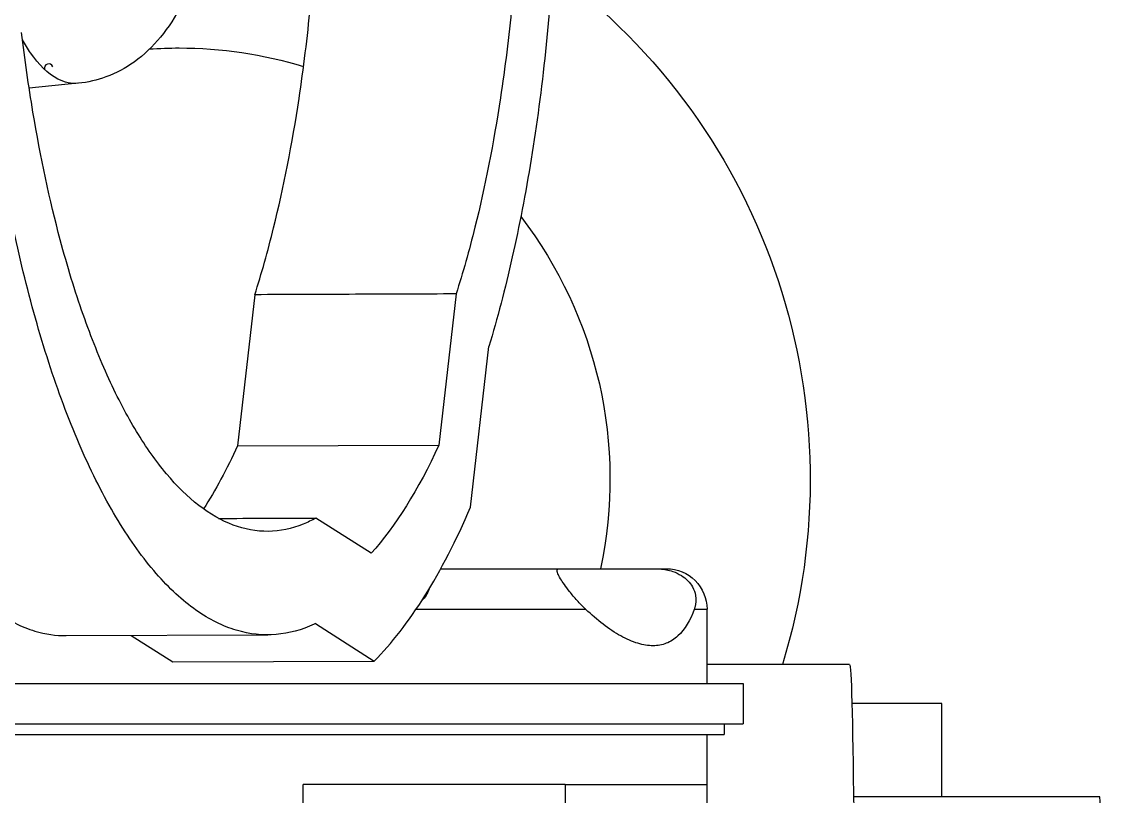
# Model space of a CAD drawing. Header units: millimetres. Extents: x 48717 to 75522, y 76128 to 88842.
# Drawn here: x 57371.9 to 57497.4, y 81628.8 to 81718.6 of the extents above; entities that cross this region are included whole.
import ezdxf

# ---------------------------------------------------------------- set-up
doc = ezdxf.new("R2010")
doc.units = ezdxf.units.MM
doc.layers.add('Top (Plan) View2-DV20-S1B-001a', color=140, linetype='Continuous')
doc.layers.add('Top (Plan) View2-DV20-S1B-002a', color=140, linetype='Continuous')

# ---------------------------------------------------------------- blocks, each defined once
blk = doc.blocks.new('*U751')
at = {"layer": 'Top (Plan) View2-DV20-S1B-002a', "color": 0, "linetype": 'ByBlock', "lineweight": -2}
for p, q in [((57378.4, 81711.42), (57372.74, 81710.86)), ((57398.92, 81686.91), (57396.91, 81669.38)), ((57422.28, 81687), (57420.28, 81669.47)), ((57423.96, 81662.3), (57426.09, 81680.91)), ((57396.91, 81669.38), (57420.28, 81669.47)), ((57412.43, 81656.94), (57406.01, 81661.02)), ((57405.95, 81648.78), (57412.77, 81644.45)), ((57377.05, 81647.39), (57400.42, 81647.48)), ((57384.59, 81647.42), (57389.41, 81644.36)), ((57389.41, 81644.36), (57412.77, 81644.45))]:
    blk.add_line(p, q, dxfattribs=at)
at = {"layer": 'Top (Plan) View2-DV20-S1B-002a', "color": 0, "linetype": 'ByBlock', "lineweight": -2, "extrusion": (0, 0, -1)}
for centre, end_param in [((57408.25, 81702.85), -0.536335), ((57384.89, 81702.76), -0.722772)]:
    blk.add_ellipse(centre, major_axis=(-7.38, -51.66), ratio=0.398437, start_param=-0.926464, end_param=end_param, dxfattribs=at)
at = {"layer": 'Top (Plan) View2-DV20-S1B-002a', "color": 0, "linetype": 'ByBlock', "lineweight": -2}
for points, knots in [([(57424.04, 81791.62), (57424.59, 81789.51), (57425.1, 81787.32), (57426.27, 81781.76), (57426.89, 81778.32), (57428.48, 81767.73), (57429.18, 81760.34), (57429.6, 81751.22), (57429.66, 81749.39), (57429.79, 81743.97), (57429.79, 81740.42), (57429.66, 81735.01), (57429.6, 81733.19), (57429.34, 81727.72), (57429.09, 81724.07), (57428.39, 81716.82), (57427.95, 81713.23), (57426.62, 81704.48), (57425.63, 81699.43), (57423.79, 81692.03), (57423.06, 81689.44), (57422.28, 81687)], [1.640429, 1.640429, 1.640429, 1.640429, 1.975955, 1.975955, 2.469944, 2.469944, 3.457922, 3.457922, 3.704916, 3.704916, 4.198905, 4.198905, 4.445899, 4.445899, 4.939888, 4.939888, 5.433877, 5.433877, 6.17486, 6.17486, 6.602891, 6.602891, 6.602891, 6.602891]), ([(57429.13, 81791.62), (57429.81, 81788.47), (57430.43, 81785.15), (57431.63, 81777.69), (57432.19, 81773.49), (57433.1, 81764.82), (57433.45, 81760.36), (57433.92, 81751.29), (57434.04, 81746.68), (57434.04, 81737.49), (57433.92, 81732.89), (57433.45, 81723.85), (57433.1, 81719.4), (57432.19, 81710.78), (57431.63, 81706.61), (57430.34, 81698.65), (57429.6, 81694.85), (57427.96, 81687.58), (57427.05, 81684.12), (57426.09, 81680.91)], [-3.495986, -3.495986, -3.495986, -3.495986, -3.242728, -3.242728, -2.947935, -2.947935, -2.653141, -2.653141, -2.358348, -2.358348, -2.063554, -2.063554, -1.768761, -1.768761, -1.473967, -1.473967, -1.179174, -1.179174, -0.873245, -0.873245, -0.873245, -0.873245]), ([(57394.58, 81736.96), (57394.48, 81735.67), (57394.33, 81734.4), (57393.93, 81731.63), (57393.65, 81730.13), (57392.97, 81727.22), (57392.56, 81725.79), (57391.6, 81723.04), (57391.04, 81721.71), (57389.7, 81719.14), (57388.91, 81717.9), (57387.1, 81715.7), (57386.08, 81714.71), (57383.92, 81713.18), (57382.83, 81712.58), (57380.63, 81711.78), (57379.54, 81711.52), (57378.46, 81711.42)], [5.770367, 5.770367, 5.770367, 5.770367, 9.709688, 9.709688, 14.605163, 14.605163, 19.674233, 19.674233, 24.935585, 24.935585, 30.464592, 30.464592, 35.648241, 35.648241, 40.026371, 40.026371, 43.812571, 43.812571, 43.812571, 43.812571]), ([(57398.92, 81686.91), (57399.7, 81689.35), (57400.43, 81691.94), (57402.27, 81699.34), (57403.26, 81704.39), (57404.58, 81713.14), (57405.02, 81716.73), (57405.72, 81723.92), (57405.97, 81727.53), (57406.14, 81731.12)], [-6.602891, -6.602891, -6.602891, -6.602891, -6.17486, -6.17486, -5.433877, -5.433877, -4.939888, -4.939888, -4.453245, -4.453245, -4.453245, -4.453245]), ([(57406.01, 81661.02), (57405.52, 81660.75), (57405.04, 81660.52), (57403.2, 81659.78), (57401.84, 81659.5), (57399.11, 81659.46), (57397.74, 81659.71), (57393.7, 81661.22), (57391.08, 81663.27), (57388.06, 81666.88), (57387.47, 81667.66), (57385.74, 81670.1), (57384.64, 81671.91), (57383.03, 81674.96), (57382.5, 81676.04), (57380.95, 81679.44), (57379.95, 81681.92), (57378.06, 81687.31), (57377.17, 81690.2), (57375.12, 81697.87), (57374.05, 81702.85), (57372.68, 81711.09), (57372.24, 81714.18), (57371.87, 81717.31)], [1.300813, 1.300813, 1.300813, 1.300813, 1.481966, 1.481966, 1.975955, 1.975955, 2.469944, 2.469944, 3.457922, 3.457922, 3.704916, 3.704916, 4.198905, 4.198905, 4.445899, 4.445899, 4.939888, 4.939888, 5.433877, 5.433877, 6.17486, 6.17486, 6.602891, 6.602891, 6.602891, 6.602891]), ([(57378.46, 81711.42), (57377.64, 81711.34), (57375.6, 81711.79), (57373.46, 81713.97), (57372.28, 81715.91), (57371.97, 81716.46)], [0.2373309, 0.2373309, 0.2373309, 0.2373309, 0.2708333, 0.3229167, 0.3412473, 0.3412473, 0.3412473, 0.3412473]), ([(57405.95, 81648.78), (57405.9, 81648.75), (57405.85, 81648.73), (57404.37, 81648.05), (57402.89, 81647.65), (57399.87, 81647.39), (57398.33, 81647.55), (57395.22, 81648.48), (57393.65, 81649.25), (57390.53, 81651.45), (57388.98, 81652.87), (57385.96, 81656.34), (57384.48, 81658.39), (57381.65, 81663.06), (57380.29, 81665.68), (57377.73, 81671.42), (57376.53, 81674.53), (57374.32, 81681.12), (57373.31, 81684.59), (57371.49, 81691.79), (57370.69, 81695.51), (57369.25, 81703.2), (57368.64, 81707.18), (57368.12, 81711.15)], [-3.843407, -3.843407, -3.843407, -3.843407, -3.832315, -3.832315, -3.537522, -3.537522, -3.242728, -3.242728, -2.947935, -2.947935, -2.653141, -2.653141, -2.358348, -2.358348, -2.063554, -2.063554, -1.768761, -1.768761, -1.473967, -1.473967, -1.179174, -1.179174, -0.873245, -0.873245, -0.873245, -0.873245]), ([(57422.28, 81687), (57418.39, 81686.98), (57414.5, 81686.97), (57406.71, 81686.94), (57402.81, 81686.92), (57398.92, 81686.91)], [0, 0, 0, 0, 1.25, 1.25, 2.5, 2.5, 2.5, 2.5]), ([(57412.77, 81644.45), (57414.8, 81646.47), (57416.77, 81649.01), (57420.52, 81654.98), (57422.3, 81658.44), (57423.96, 81662.3)], [-3.64303, -3.64303, -3.64303, -3.64303, -1.821515, -1.821515, 0, 0, 0, 0]), ([(57363.2, 81655.59), (57363.5, 81655.22), (57363.8, 81654.86), (57365.62, 81652.78), (57367.17, 81651.36), (57370.28, 81649.17), (57371.85, 81648.39), (57374.64, 81647.56), (57375.85, 81647.38), (57377.05, 81647.39)], [2.5941271, 2.5941271, 2.5941271, 2.5941271, 2.6531414, 2.6531414, 2.9479349, 2.9479349, 3.2427284, 3.2427284, 3.4752245, 3.4752245, 3.4752245, 3.4752245])]:
    blk.add_open_spline(points, degree=3, knots=knots, dxfattribs=at)
blk.add_open_spline([(57394.72, 81660.98), (57398.49, 81660.99), (57402.25, 81661.01), (57406.01, 81661.02)], degree=3, dxfattribs=at)
blk = doc.blocks.new('*U769')
at = {"layer": 'Top (Plan) View2-DV20-S1B-001a', "color": 0, "linetype": 'ByBlock', "lineweight": -2}
for p, q in [((57420.49, 81655.15), (57434.32, 81655.15)), ((57445.27, 81655.15), (57446.7, 81655.15)), ((57417.65, 81650.46), (57437.29, 81650.46)), ((57449.92, 81650.46), (57451.38, 81650.46)), ((57451.38, 81650.46), (57451.38, 81641.83)), ((57354.9, 81641.83), (57455.58, 81641.83)), ((57455.58, 81641.83), (57455.58, 81637.15)), ((57354.9, 81637.15), (57455.58, 81637.15)), ((57453.38, 81637.15), (57453.38, 81635.95)), ((57356.9, 81635.95), (57453.38, 81635.95)), ((57451.38, 81635.95), (57451.38, 81630.15)), ((57434.93, 81630.15), (57404.53, 81630.15)), ((57404.53, 81564.15), (57404.53, 81630.15)), ((57434.93, 81630.15), (57451.39, 81630.15)), ((57434.93, 81630.15), (57434.93, 81564.15)), ((57451.39, 81564.15), (57451.39, 81630.15))]:
    blk.add_line(p, q, dxfattribs=at)
at = {"layer": 'Top (Plan) View2-DV20-S1B-001a', "color": 0, "linetype": 'ByBlock', "lineweight": -2, "extrusion": (0, 0, -1)}
blk.add_arc((-57446.7, 81650.46), 4.69, 89.9999, 179.9999, dxfattribs=at)
at = {"layer": 'Top (Plan) View2-DV20-S1B-001a', "color": 0, "linetype": 'ByBlock', "lineweight": -2}
for points, knots in [([(57437.29, 81650.46), (57436.97, 81650.76), (57436.64, 81651.1), (57436.01, 81651.8), (57435.71, 81652.15), (57435.22, 81652.78), (57435.01, 81653.05), (57434.66, 81653.56), (57434.51, 81653.79), (57434.24, 81654.23), (57434.15, 81654.42), (57434, 81654.76), (57433.97, 81654.92), (57434.06, 81655.12), (57434.17, 81655.15), (57434.32, 81655.15)], [-5.5621876, -5.5621876, -5.5621876, -5.5621876, -5.4017038, -5.4017038, -5.2584717, -5.2584717, -5.1505544, -5.1505544, -5.0476311, -5.0476311, -4.927632, -4.927632, -4.7721382, -4.7721382, -4.6157517, -4.6157517, -4.6157517, -4.6157517]), ([(57445.27, 81655.15), (57445.49, 81655.15), (57445.71, 81655.14), (57446.4, 81655.08), (57446.92, 81655), (57447.76, 81654.71), (57448.09, 81654.55), (57448.68, 81654.19), (57448.92, 81654), (57449.37, 81653.54), (57449.55, 81653.29), (57449.89, 81652.7), (57450, 81652.37), (57450.14, 81651.6), (57450.12, 81651.12), (57449.96, 81650.6), (57449.94, 81650.53), (57449.92, 81650.46)], [-2.5529227, -2.5529227, -2.5529227, -2.5529227, -2.4776683, -2.4776683, -2.3165118, -2.3165118, -2.2113506, -2.2113506, -2.1222306, -2.1222306, -2.0268019, -2.0268019, -1.9004323, -1.9004323, -1.7136757, -1.7136757, -1.6866366, -1.6866366, -1.6866366, -1.6866366]), ([(57419.14, 81652.81), (57419.07, 81652.55), (57418.94, 81652.3), (57418.65, 81651.84), (57418.48, 81651.63), (57418.27, 81651.41)], [-1.9980122, -1.9980122, -1.9980122, -1.9980122, -1.9004323, -1.9004323, -1.8141083, -1.8141083, -1.8141083, -1.8141083]), ([(57449.92, 81650.46), (57449.91, 81650.45), (57449.91, 81650.44), (57449.46, 81649.22), (57448.83, 81648.1), (57447.61, 81646.98), (57447.15, 81646.69), (57446.17, 81646.31), (57445.65, 81646.22), (57444.57, 81646.22), (57443.97, 81646.31), (57442.72, 81646.69), (57442.05, 81646.98), (57440.02, 81648.1), (57438.61, 81649.22), (57437.32, 81650.44), (57437.3, 81650.45), (57437.29, 81650.46)], [-6.890258, -6.890258, -6.890258, -6.890258, -6.883212, -6.883212, -6.235253, -6.235253, -5.911273, -5.911273, -5.587294, -5.587294, -5.263314, -5.263314, -4.939335, -4.939335, -4.291375, -4.291375, -4.284329, -4.284329, -4.284329, -4.284329])]:
    blk.add_open_spline(points, degree=3, knots=knots, dxfattribs=at)
blk.add_rational_spline([(57434.32, 81655.15), (57437.02, 81655.15), (57445.27, 81655.15)], [1.18272061156, 1.21467881276, 1.18272061156], degree=2, dxfattribs=at)
blk = doc.blocks.new('*U771')
at = {"layer": 'Top (Plan) View2-DV20-S1B-001a', "color": 0, "linetype": 'ByBlock', "lineweight": -2}
for p, q in [((57467.93, 81644.05), (57451.38, 81644.05)), ((57468.38, 81628.76), (57496.93, 81628.76))]:
    blk.add_line(p, q, dxfattribs=at)
at = {"layer": 'Top (Plan) View2-DV20-S1B-001a', "color": 0, "linetype": 'ByBlock', "lineweight": -2, "extrusion": (0, 0, -1)}
blk.add_ellipse((57467.93, 81596.55), major_axis=(0, 47.5), ratio=0.012952, start_param=0, end_param=0.871963, dxfattribs=at)
at = {"layer": 'Top (Plan) View2-DV20-S1B-001a', "color": 0, "linetype": 'ByBlock', "lineweight": -2}
blk.add_ellipse((57496.93, 81597.01), major_axis=(0, -31.75), ratio=0.012952, start_param=0.361819, end_param=3.141593, dxfattribs=at)
blk = doc.blocks.new('*U774')
at = {"layer": 'Top (Plan) View2-DV20-S1B-001a', "color": 0, "linetype": 'ByBlock', "lineweight": -2}
for p, q in [((57478.61, 81639.51), (57468.19, 81639.51)), ((57478.61, 81628.76), (57478.61, 81639.51)), ((57478.61, 81628.76), (57478.61, 81639.51))]:
    blk.add_line(p, q, dxfattribs=at)
at = {"layer": 'Top (Plan) View2-DV20-S1B-001a', "color": 0, "linetype": 'ByBlock', "lineweight": -2, "extrusion": (0, 0, -1)}
for radius, start, end in [(73.22, 126.2785, 197.0501), (73.22, 126.2785, 197.0501), (50, 86.0896, 90), (50, 86.0896, 90), (50, 90, 106.7967), (50, 90, 106.7967), (50, 142.4772, 191.9646), (50, 142.4772, 191.9646)]:
    blk.add_arc((-57390.13, 81665.51), radius, start, end, dxfattribs=at)
at = {"layer": 'Top (Plan) View2-DV20-S1B-001a', "color": 0, "linetype": 'ByBlock', "lineweight": -2}
blk.add_arc((57375.01, 81713.17), 0.5, 18.1821, 198.1821, dxfattribs=at)
blk.add_arc((57375.01, 81713.17), 0.5, 18.1821, 198.1821, dxfattribs=at)

msp = doc.modelspace()

# ---------------------------------------------------------------- block references
at = {"layer": 'Top (Plan) View2-DV20-S1B-001a'}
for name in ['*U774', '*U769', '*U771']:
    msp.add_blockref(name, (0, 0), dxfattribs=at)
at = {"layer": 'Top (Plan) View2-DV20-S1B-002a'}
msp.add_blockref('*U751', (0, 0), dxfattribs=at)

doc.saveas('drawing.dxf')
